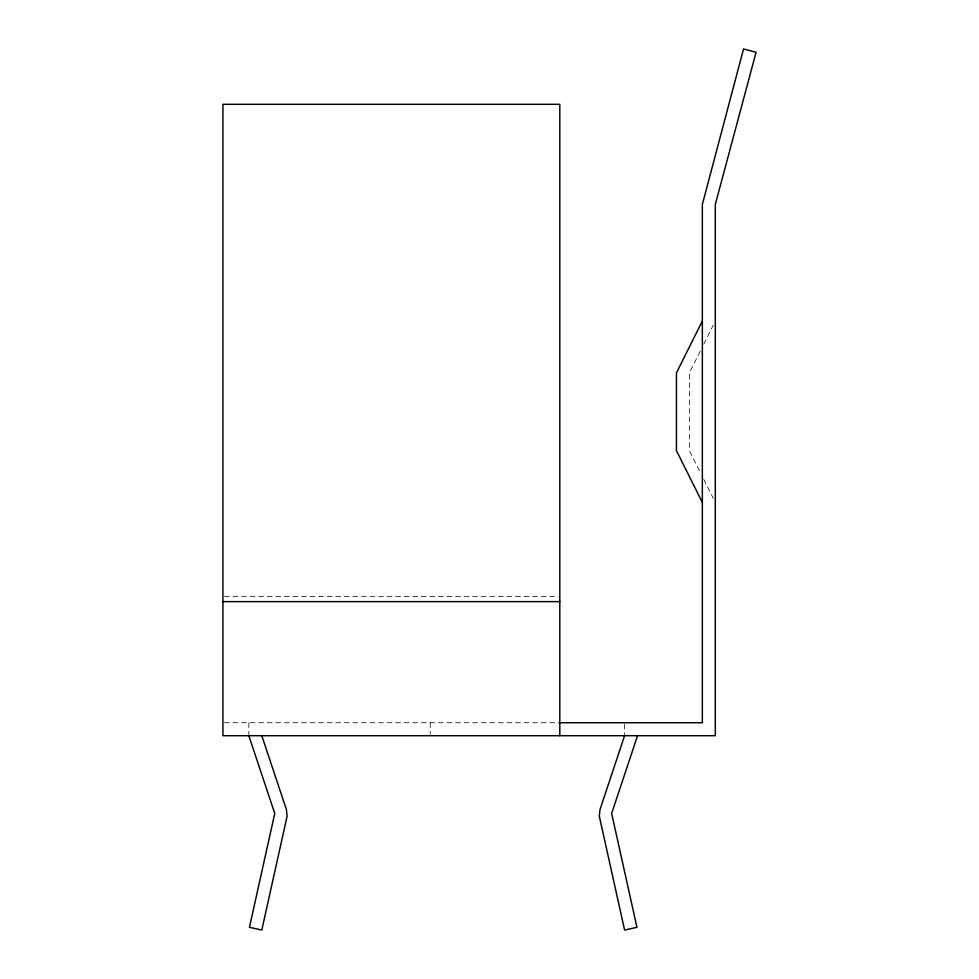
<?xml version="1.0" encoding="UTF-8"?>
<svg xmlns="http://www.w3.org/2000/svg" width="979" height="979" viewBox="0 0 979 979"><rect width="100%" height="100%" fill="white"/><g stroke="black" fill="none" stroke-linecap="round" stroke-linejoin="round"><path stroke-width="0.73" stroke-dasharray="4.89 3.67" d="M700.303 351.057L689.387 372.889L689.387 450.634L700.303 472.453M703.717 344.241L713.263 325.15M224.448 596.419L558.299 596.419M224.448 722.735L559.817 722.735M703.717 479.269L713.263 498.36M624.602 724.166L624.602 735.694M430.246 722.735L430.246 734.25M248.837 722.735L248.837 735.694"/><path stroke-width="1.47" d="M624.602 735.694L599.992 809.547L599.307 816.18L624.602 930.05L636.95 927.309L611.655 813.439L637.562 735.694M702.347 321.051L676.44 372.889L676.44 450.634L702.347 502.46M222.931 601.62L559.817 601.62M559.058 722.735L702.347 722.735L702.347 204.44L743.55 48.95L756.069 52.303L715.306 204.44L715.306 735.694L222.931 735.694L222.931 104.312L559.817 104.312L559.817 735.694M261.797 735.694L286.419 809.547L287.104 816.18L261.797 930.05L249.449 927.309L274.756 813.439L248.837 735.694"/></g></svg>
